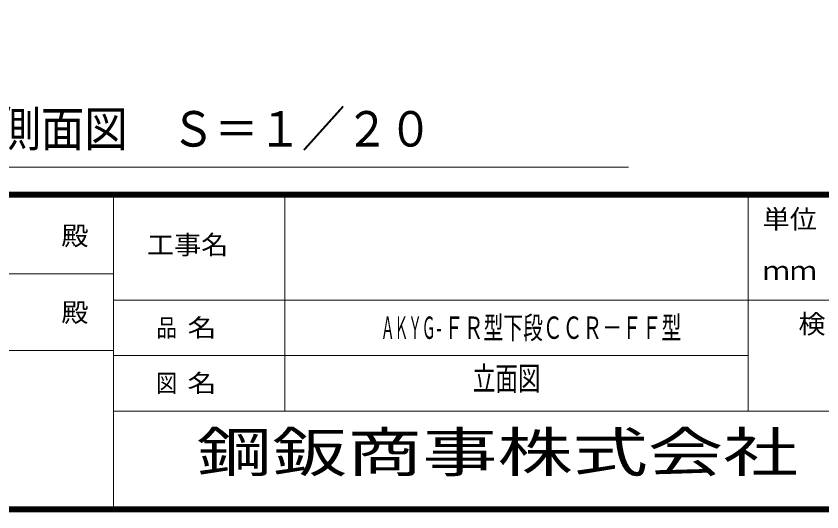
# Model space of a CAD drawing. Units: millimetres, scale not verified. Extents: x -5740 to 6033, y -4020 to 4020.
# Drawn here: x 2887 to 4486, y -4020 to -3037 of the extents above; entities that cross this region are included whole.
import ezdxf
from ezdxf.enums import TextEntityAlignment as Align

# ---------------------------------------------------------------- set-up
doc = ezdxf.new("R2010")
doc.units = ezdxf.units.MM
doc.header["$LTSCALE"] = 10
doc.layers.add('0-2_0-F1TEXT', color=7, linetype='Continuous')
doc.layers.add('1-B_2-5DIM', color=7, linetype='Continuous')
doc.layers.add('0-C_2ラック-F寸法', color=3, linetype='Continuous', lineweight=18)
doc.layers.add('1-0_F-F4PAPAER', color=5, linetype='Continuous', lineweight=18)
doc.styles.add('ＭＳ ゴシック', font='')
doc.styles.get('ＭＳ ゴシック').set_extended_font_data('MS Gothic')

msp = doc.modelspace()

# ---------------------------------------------------------------- linework, layer by layer
at = {"layer": '0-C_2ラック-F寸法'}
msp.add_line((4101.86, -3336.6), (2181.86, -3336.6), dxfattribs=at)
at = {"layer": '1-0_F-F4PAPAER'}
for p, q in [((-5730.04, -3385.87), (5729.96, -3385.87)), ((5729.96, -3386.87), (-5730.04, -3386.87)), ((-5730.04, -3387.87), (5729.96, -3387.87)), ((5729.96, -3388.87), (-5730.04, -3388.87)), ((-5730.04, -3389.87), (5729.96, -3389.87)), ((5729.96, -3390.87), (-5730.04, -3390.87)), ((-5730.04, -3391.87), (5729.96, -3391.87)), ((5729.96, -3392.87), (-5730.04, -3392.87)), ((-5730.04, -3393.87), (5729.96, -3393.87)), ((5729.96, -3394.87), (-5730.04, -3394.87)), ((-5730.04, -3395.87), (5729.96, -3395.87)), ((3079.96, -3395.87), (3079.96, -4019.87)), ((3419.96, -3819.87), (3419.96, -3395.87)), ((4339.96, -3819.87), (4339.96, -3395.87)), ((3079.96, -3547.87), (1559.96, -3547.87)), ((5179.96, -3599.87), (3079.96, -3599.87)), ((1559.96, -3699.87), (3079.96, -3699.87)), ((3079.96, -3709.87), (4339.96, -3709.87)), ((5739.96, -3819.87), (3079.96, -3819.87))]:
    msp.add_line(p, q, dxfattribs=at)
for points in [[(5739.96, 4020.13), (-5740.04, 4020.13), (-5740.04, -4019.87), (5739.96, -4019.87)], [(5738.96, 4019.13), (5738.96, -4018.87), (-5739.04, -4018.87), (-5739.04, 4019.13)], [(5737.96, 4018.13), (5737.96, -4017.87), (-5738.04, -4017.87), (-5738.04, 4018.13)], [(5736.96, 4017.13), (5736.96, -4016.87), (-5737.04, -4016.87), (-5737.04, 4017.13)], [(5735.96, 4016.13), (5735.96, -4015.87), (-5736.04, -4015.87), (-5736.04, 4016.13)], [(5734.96, 4015.13), (5734.96, -4014.87), (-5735.04, -4014.87), (-5735.04, 4015.13)], [(5733.96, 4014.13), (5733.96, -4013.87), (-5734.04, -4013.87), (-5734.04, 4014.13)], [(5732.96, 4013.13), (5732.96, -4012.87), (-5733.04, -4012.87), (-5733.04, 4013.13)], [(5731.96, 4012.13), (5731.96, -4011.87), (-5732.04, -4011.87), (-5732.04, 4012.13)], [(5730.96, 4011.13), (5730.96, -4010.87), (-5731.04, -4010.87), (-5731.04, 4011.13)], [(5729.96, 4010.13), (5729.96, -4009.87), (-5730.04, -4009.87), (-5730.04, 4010.13)]]:
    msp.add_lwpolyline(points, close=True, dxfattribs=at)

# ---------------------------------------------------------------- texts
at = {"layer": '0-2_0-F1TEXT', "style": 'ＭＳ ゴシック'}
for s, height, width, p in [('ＦＲ型下段ＣＣＲ－ＦＦ型', 44.28, 0.65, (3735.94, -3690.07)), ('ＡＫＹＧ-', 44.28, 0.45, (3610.64, -3690.07)), ('立面図', 46.89, 0.7, (3793.16, -3792.96))]:
    msp.add_text(s, height=height, dxfattribs=dict(at, width=width)).set_placement(p, align=Align.BOTTOM_LEFT)
at = {"layer": '0-C_2ラック-F寸法', "color": 7, "style": 'ＭＳ ゴシック', "width": 0.9}
msp.add_text('上段操作時\u3000側面図\u3000Ｓ＝１／２０', height=70.33, dxfattribs=at).set_placement((2331.36, -3316.6), align=Align.BOTTOM_LEFT)
at = {"layer": '1-0_F-F4PAPAER', "color": 7, "style": 'ＭＳ ゴシック'}
for s, height, width, p in [('単位', 37.51, 1.05, (4368.52, -3469.34)), ('殿', 37.51, 1.05, (2976.52, -3502.34)), ('工事名', 37.51, 1.05, (3146.52, -3520.34)), ('ｍｍ', 37.51, 1.05, (4368.52, -3571.34)), ('殿', 37.51, 1.05, (2976.52, -3654.34)), ('検\u3000\u3000図', 37.51, 1.05, (4439.52, -3677.34)), ('品 ', 35.43, 0.85, (3165.02, -3683.03)), ('名', 35.43, 1.2, (3226.77, -3683.03)), ('名', 35.43, 1.2, (3226.77, -3793.03)), ('図 ', 35.43, 0.85, (3165.02, -3793.03))]:
    msp.add_text(s, height=height, dxfattribs=dict(at, width=width)).set_placement(p, align=Align.BOTTOM_LEFT)
at = {"layer": '1-B_2-5DIM', "style": 'ＭＳ ゴシック', "width": 1.4}
msp.add_text('鋼鈑商事株式会社', height=78.15, dxfattribs=at).set_placement((3245.24, -3963.95), align=Align.BOTTOM_LEFT)

doc.saveas('drawing.dxf')
